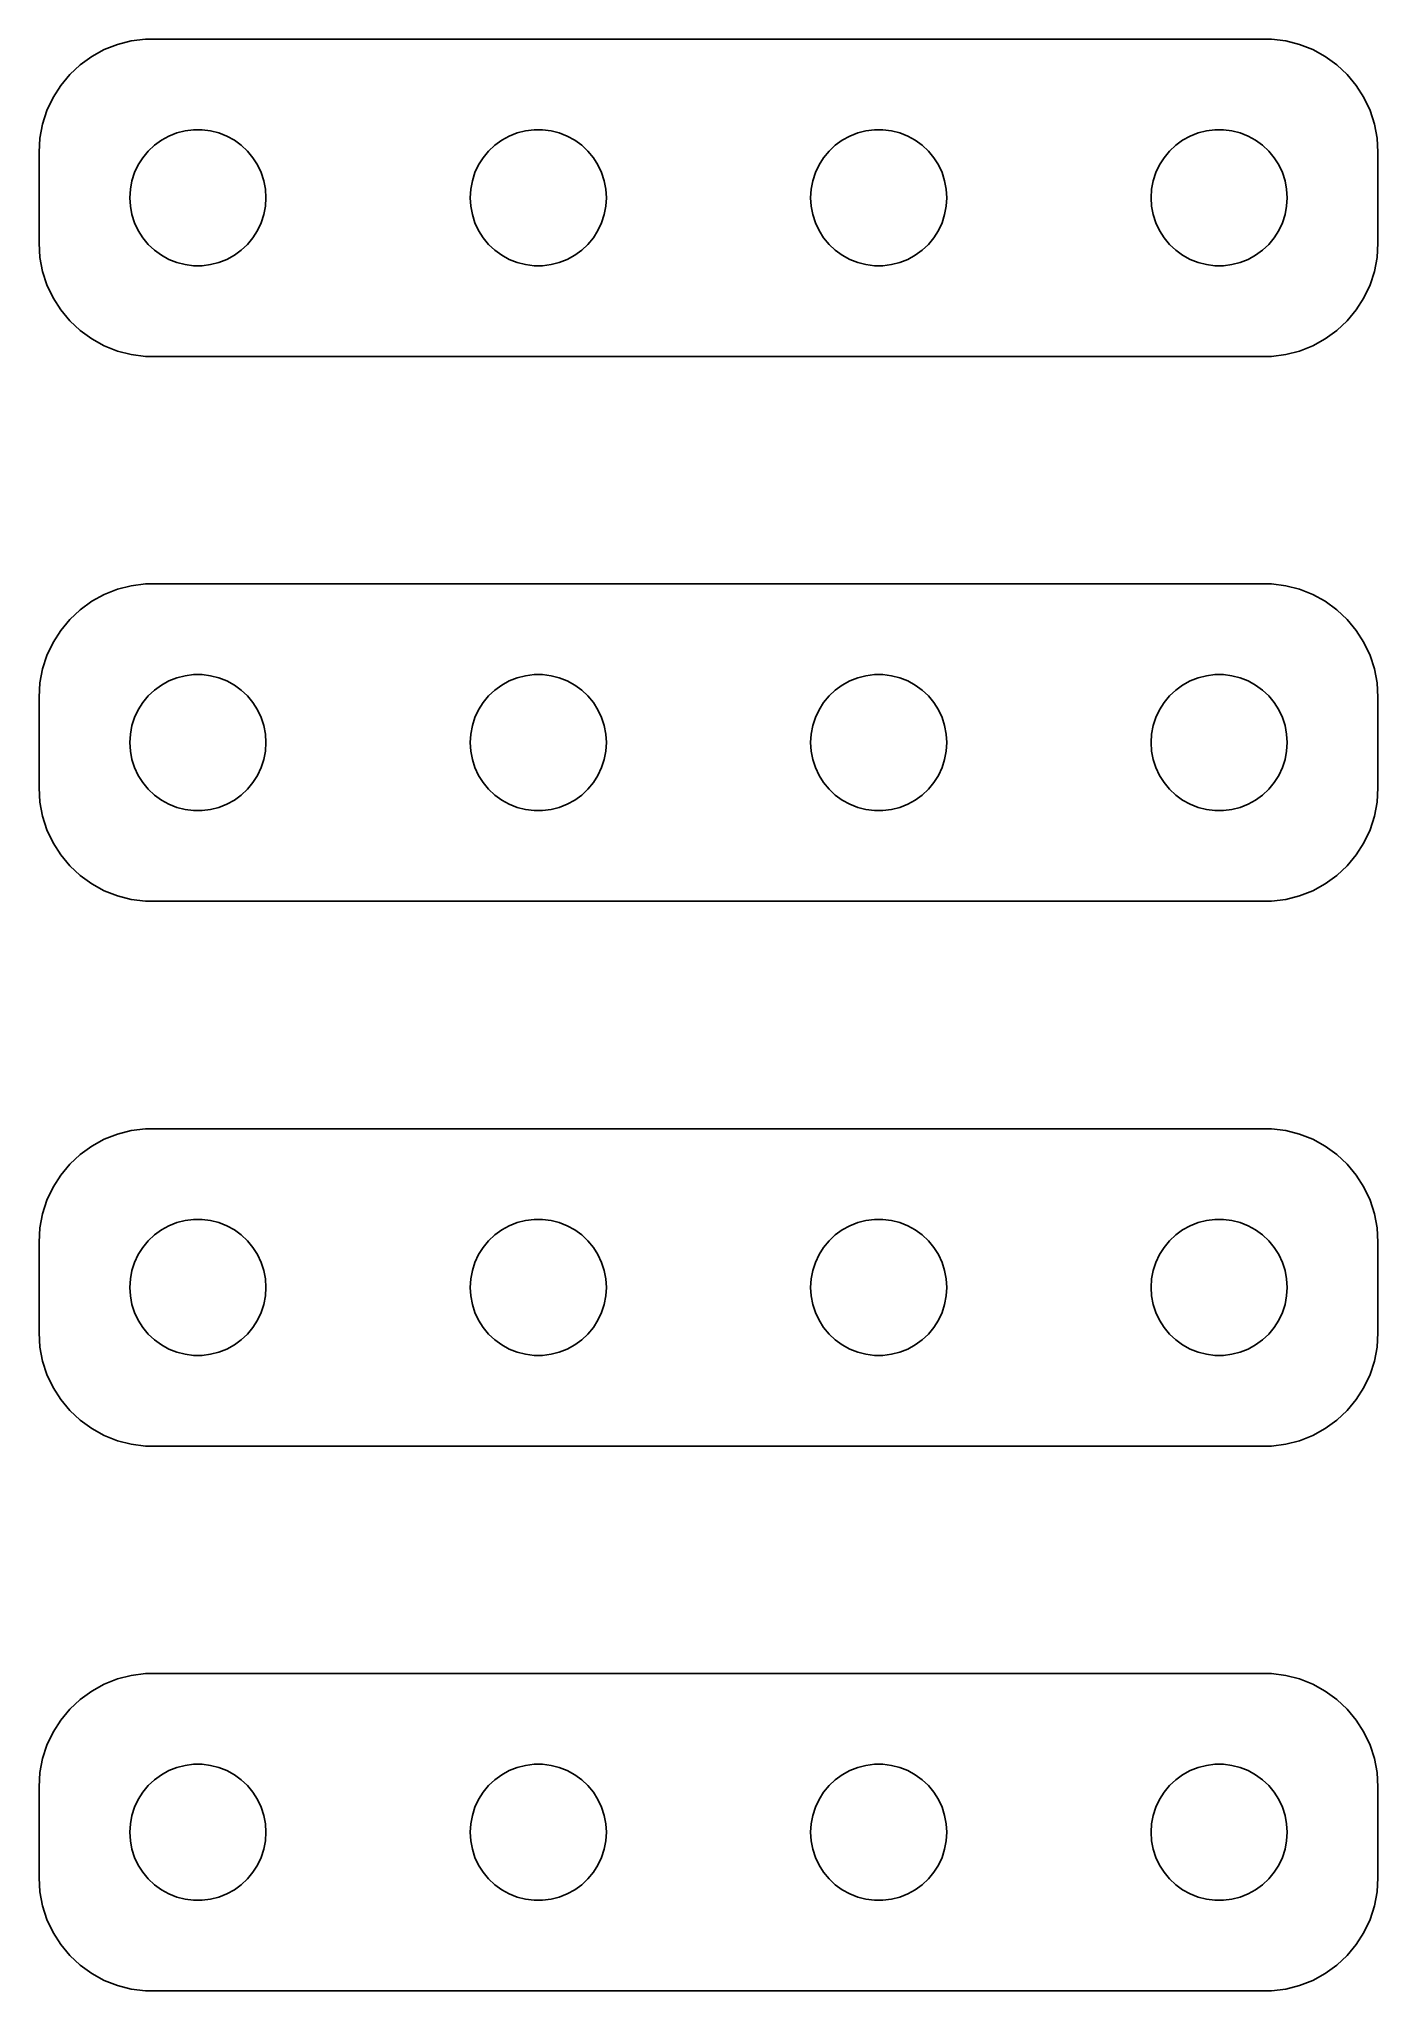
# Model space of a CAD drawing. Header units: metres. Extents: x -29.5 to 29.5, y 65 to 151.
import ezdxf

# ---------------------------------------------------------------- set-up
doc = ezdxf.new("R2010")
doc.units = ezdxf.units.M

msp = doc.modelspace()

# ---------------------------------------------------------------- linework, layer by layer
for p, q in [((-26.6289, 150.524), (-27.1791, 150.222)), ((-26.0451, 150.755), (-26.6289, 150.524)), ((-25.4369, 150.911), (-26.0451, 150.755)), ((-24.8139, 150.99), (-25.4369, 150.911)), ((24.8139, 150.99), (-24.8139, 150.99)), ((25.4369, 150.911), (24.8139, 150.99)), ((26.0451, 150.755), (25.4369, 150.911)), ((26.6289, 150.524), (26.0451, 150.755)), ((27.1791, 150.222), (26.6289, 150.524)), ((-27.6871, 149.853), (-28.1448, 149.423)), ((-27.1791, 150.222), (-27.6871, 149.853)), ((27.6871, 149.853), (27.1791, 150.222)), ((28.1448, 149.423), (27.6871, 149.853)), ((-28.5451, 148.939), (-28.8815, 148.409)), ((-28.1448, 149.423), (-28.5451, 148.939)), ((28.5451, 148.939), (28.1448, 149.423)), ((28.8815, 148.409), (28.5451, 148.939)), ((-28.8815, 148.409), (-29.1489, 147.841)), ((29.1489, 147.841), (28.8815, 148.409)), ((-29.3429, 147.243), (-29.4606, 146.627)), ((-29.1489, 147.841), (-29.3429, 147.243)), ((29.3429, 147.243), (29.1489, 147.841)), ((29.4606, 146.627), (29.3429, 147.243)), ((-29.4606, 146.627), (-29.5, 146)), ((-24.6869, 146.054), (-24.4123, 146.312)), ((-24.4123, 146.312), (-24.1075, 146.533)), ((-24.1075, 146.533), (-23.7773, 146.714)), ((-23.7773, 146.714), (-23.427, 146.853)), ((-23.427, 146.853), (-23.0621, 146.947)), ((-23.0621, 146.947), (-22.6884, 146.994)), ((-22.6884, 146.994), (-22.3116, 146.994)), ((-22.3116, 146.994), (-21.9379, 146.947)), ((-21.9379, 146.947), (-21.5729, 146.853)), ((-21.5729, 146.853), (-21.2227, 146.714)), ((-21.2227, 146.714), (-20.8925, 146.533)), ((-20.8925, 146.533), (-20.5877, 146.312)), ((-20.5877, 146.312), (-20.3131, 146.054)), ((-9.6869, 146.054), (-9.41226, 146.312)), ((-9.41226, 146.312), (-9.10747, 146.533)), ((-9.10747, 146.533), (-8.77733, 146.714)), ((-8.77733, 146.714), (-8.42705, 146.853)), ((-8.42705, 146.853), (-8.06213, 146.947)), ((-8.06213, 146.947), (-7.68837, 146.994)), ((-7.68837, 146.994), (-7.31161, 146.994)), ((-7.31161, 146.994), (-6.93785, 146.947)), ((-6.93785, 146.947), (-6.57294, 146.853)), ((-6.57294, 146.853), (-6.22266, 146.714)), ((-6.22266, 146.714), (-5.89252, 146.533)), ((-5.89252, 146.533), (-5.58772, 146.312)), ((-5.58772, 146.312), (-5.31308, 146.054)), ((5.31308, 146.054), (5.58772, 146.312)), ((5.58772, 146.312), (5.89252, 146.533)), ((5.89252, 146.533), (6.22266, 146.714)), ((6.22266, 146.714), (6.57294, 146.853)), ((6.57294, 146.853), (6.93785, 146.947)), ((6.93785, 146.947), (7.31161, 146.994)), ((7.31161, 146.994), (7.68837, 146.994)), ((7.68837, 146.994), (8.06213, 146.947)), ((8.06213, 146.947), (8.42705, 146.853)), ((8.42705, 146.853), (8.77733, 146.714)), ((8.77733, 146.714), (9.10747, 146.533)), ((9.10747, 146.533), (9.41226, 146.312)), ((9.41226, 146.312), (9.6869, 146.054)), ((20.3131, 146.054), (20.5877, 146.312)), ((20.5877, 146.312), (20.8925, 146.533)), ((20.8925, 146.533), (21.2227, 146.714)), ((21.2227, 146.714), (21.5729, 146.853)), ((21.5729, 146.853), (21.9379, 146.947)), ((21.9379, 146.947), (22.3116, 146.994)), ((22.3116, 146.994), (22.6884, 146.994)), ((22.6884, 146.994), (23.0621, 146.947)), ((23.0621, 146.947), (23.427, 146.853)), ((23.427, 146.853), (23.7773, 146.714)), ((23.7773, 146.714), (24.1075, 146.533)), ((24.1075, 146.533), (24.4123, 146.312)), ((24.4123, 146.312), (24.6869, 146.054)), ((29.5, 146), (29.4606, 146.627)), ((-29.5, 146), (-29.5, 142)), ((-25.2893, 145.104), (-25.1289, 145.445)), ((-25.1289, 145.445), (-24.927, 145.763)), ((-24.927, 145.763), (-24.6869, 146.054)), ((-20.3131, 146.054), (-20.0729, 145.763)), ((-20.0729, 145.763), (-19.8711, 145.445)), ((-19.8711, 145.445), (-19.7107, 145.104)), ((-10.2893, 145.104), (-10.1289, 145.445)), ((-10.1289, 145.445), (-9.92705, 145.763)), ((-9.92705, 145.763), (-9.6869, 146.054)), ((-5.31308, 146.054), (-5.07294, 145.763)), ((-5.07294, 145.763), (-4.87108, 145.445)), ((-4.87108, 145.445), (-4.71066, 145.104)), ((4.71066, 145.104), (4.87108, 145.445)), ((4.87108, 145.445), (5.07294, 145.763)), ((5.07294, 145.763), (5.31308, 146.054)), ((9.6869, 146.054), (9.92705, 145.763)), ((9.92705, 145.763), (10.1289, 145.445)), ((10.1289, 145.445), (10.2893, 145.104)), ((19.7107, 145.104), (19.8711, 145.445)), ((19.8711, 145.445), (20.0729, 145.763)), ((20.0729, 145.763), (20.3131, 146.054)), ((24.6869, 146.054), (24.927, 145.763)), ((24.927, 145.763), (25.1289, 145.445)), ((25.1289, 145.445), (25.2893, 145.104)), ((29.5, 142), (29.5, 146)), ((-25.4763, 144.376), (-25.4057, 144.746)), ((-25.4057, 144.746), (-25.2893, 145.104)), ((-19.7107, 145.104), (-19.5942, 144.746)), ((-19.5942, 144.746), (-19.5237, 144.376)), ((-10.4763, 144.376), (-10.4057, 144.746)), ((-10.4057, 144.746), (-10.2893, 145.104)), ((-4.71066, 145.104), (-4.59424, 144.746)), ((-4.59424, 144.746), (-4.52365, 144.376)), ((4.52365, 144.376), (4.59424, 144.746)), ((4.59424, 144.746), (4.71066, 145.104)), ((10.2893, 145.104), (10.4057, 144.746)), ((10.4057, 144.746), (10.4763, 144.376)), ((19.5237, 144.376), (19.5942, 144.746)), ((19.5942, 144.746), (19.7107, 145.104)), ((25.2893, 145.104), (25.4057, 144.746)), ((25.4057, 144.746), (25.4763, 144.376)), ((-25.5, 144), (-25.4763, 144.376)), ((-25.4763, 143.624), (-25.5, 144)), ((-25.4057, 143.254), (-25.4763, 143.624)), ((-19.5237, 143.624), (-19.5942, 143.254)), ((-19.5237, 144.376), (-19.5, 144)), ((-19.5, 144), (-19.5237, 143.624)), ((-10.5, 144), (-10.4763, 144.376)), ((-10.4763, 143.624), (-10.5, 144)), ((-10.4057, 143.254), (-10.4763, 143.624)), ((-4.52365, 143.624), (-4.59424, 143.254)), ((-4.52365, 144.376), (-4.5, 144)), ((-4.5, 144), (-4.52365, 143.624)), ((4.5, 144), (4.52365, 144.376)), ((4.52365, 143.624), (4.5, 144)), ((4.59424, 143.254), (4.52365, 143.624)), ((10.4763, 143.624), (10.4057, 143.254)), ((10.4763, 144.376), (10.5, 144)), ((10.5, 144), (10.4763, 143.624)), ((19.5, 144), (19.5237, 144.376)), ((19.5237, 143.624), (19.5, 144)), ((19.5942, 143.254), (19.5237, 143.624)), ((25.4763, 143.624), (25.4057, 143.254)), ((25.4763, 144.376), (25.5, 144)), ((25.5, 144), (25.4763, 143.624)), ((-25.2893, 142.896), (-25.4057, 143.254)), ((-25.1289, 142.555), (-25.2893, 142.896)), ((-19.7107, 142.896), (-19.8711, 142.555)), ((-19.5942, 143.254), (-19.7107, 142.896)), ((-10.2893, 142.896), (-10.4057, 143.254)), ((-10.1289, 142.555), (-10.2893, 142.896)), ((-4.71066, 142.896), (-4.87108, 142.555)), ((-4.59424, 143.254), (-4.71066, 142.896)), ((4.71066, 142.896), (4.59424, 143.254)), ((4.87108, 142.555), (4.71066, 142.896)), ((10.2893, 142.896), (10.1289, 142.555)), ((10.4057, 143.254), (10.2893, 142.896)), ((19.7107, 142.896), (19.5942, 143.254)), ((19.8711, 142.555), (19.7107, 142.896)), ((25.2893, 142.896), (25.1289, 142.555)), ((25.4057, 143.254), (25.2893, 142.896)), ((-29.5, 142), (-29.4606, 141.373)), ((-24.927, 142.237), (-25.1289, 142.555)), ((-24.6869, 141.946), (-24.927, 142.237)), ((-24.4123, 141.688), (-24.6869, 141.946)), ((-20.3131, 141.946), (-20.5877, 141.688)), ((-20.0729, 142.237), (-20.3131, 141.946)), ((-19.8711, 142.555), (-20.0729, 142.237)), ((-9.92705, 142.237), (-10.1289, 142.555)), ((-9.6869, 141.946), (-9.92705, 142.237)), ((-9.41226, 141.688), (-9.6869, 141.946)), ((-5.31308, 141.946), (-5.58772, 141.688)), ((-5.07294, 142.237), (-5.31308, 141.946)), ((-4.87108, 142.555), (-5.07294, 142.237)), ((5.07294, 142.237), (4.87108, 142.555)), ((5.31308, 141.946), (5.07294, 142.237)), ((5.58772, 141.688), (5.31308, 141.946)), ((9.6869, 141.946), (9.41226, 141.688)), ((9.92705, 142.237), (9.6869, 141.946)), ((10.1289, 142.555), (9.92705, 142.237)), ((20.0729, 142.237), (19.8711, 142.555)), ((20.3131, 141.946), (20.0729, 142.237)), ((20.5877, 141.688), (20.3131, 141.946)), ((24.6869, 141.946), (24.4123, 141.688)), ((24.927, 142.237), (24.6869, 141.946)), ((25.1289, 142.555), (24.927, 142.237)), ((29.4606, 141.373), (29.5, 142)), ((-29.4606, 141.373), (-29.3429, 140.757)), ((-24.1075, 141.467), (-24.4123, 141.688)), ((-23.7773, 141.286), (-24.1075, 141.467)), ((-23.427, 141.147), (-23.7773, 141.286)), ((-23.0621, 141.053), (-23.427, 141.147)), ((-22.6884, 141.006), (-23.0621, 141.053)), ((-21.9379, 141.053), (-22.3116, 141.006)), ((-21.5729, 141.147), (-21.9379, 141.053)), ((-21.2227, 141.286), (-21.5729, 141.147)), ((-20.8925, 141.467), (-21.2227, 141.286)), ((-20.5877, 141.688), (-20.8925, 141.467)), ((-9.10747, 141.467), (-9.41226, 141.688)), ((-8.77733, 141.286), (-9.10747, 141.467)), ((-8.42705, 141.147), (-8.77733, 141.286)), ((-8.06213, 141.053), (-8.42705, 141.147)), ((-7.68837, 141.006), (-8.06213, 141.053)), ((-6.93785, 141.053), (-7.31161, 141.006)), ((-6.57294, 141.147), (-6.93785, 141.053)), ((-6.22266, 141.286), (-6.57294, 141.147)), ((-5.89252, 141.467), (-6.22266, 141.286)), ((-5.58772, 141.688), (-5.89252, 141.467)), ((5.89252, 141.467), (5.58772, 141.688)), ((6.22266, 141.286), (5.89252, 141.467)), ((6.57294, 141.147), (6.22266, 141.286)), ((6.93785, 141.053), (6.57294, 141.147)), ((7.31161, 141.006), (6.93785, 141.053)), ((8.06213, 141.053), (7.68837, 141.006)), ((8.42705, 141.147), (8.06213, 141.053)), ((8.77733, 141.286), (8.42705, 141.147)), ((9.10747, 141.467), (8.77733, 141.286)), ((9.41226, 141.688), (9.10747, 141.467)), ((20.8925, 141.467), (20.5877, 141.688)), ((21.2227, 141.286), (20.8925, 141.467)), ((21.5729, 141.147), (21.2227, 141.286)), ((21.9379, 141.053), (21.5729, 141.147)), ((22.3116, 141.006), (21.9379, 141.053)), ((23.0621, 141.053), (22.6884, 141.006)), ((23.427, 141.147), (23.0621, 141.053)), ((23.7773, 141.286), (23.427, 141.147)), ((24.1075, 141.467), (23.7773, 141.286)), ((24.4123, 141.688), (24.1075, 141.467)), ((29.3429, 140.757), (29.4606, 141.373)), ((-29.3429, 140.757), (-29.1489, 140.159)), ((-29.1489, 140.159), (-28.8815, 139.591)), ((-22.3116, 141.006), (-22.6884, 141.006)), ((-7.31161, 141.006), (-7.68837, 141.006)), ((7.68837, 141.006), (7.31161, 141.006)), ((22.6884, 141.006), (22.3116, 141.006)), ((28.8815, 139.591), (29.1489, 140.159)), ((29.1489, 140.159), (29.3429, 140.757)), ((-28.8815, 139.591), (-28.5451, 139.061)), ((28.5451, 139.061), (28.8815, 139.591)), ((-28.5451, 139.061), (-28.1448, 138.577)), ((-28.1448, 138.577), (-27.6871, 138.147)), ((27.6871, 138.147), (28.1448, 138.577)), ((28.1448, 138.577), (28.5451, 139.061)), ((-27.6871, 138.147), (-27.1791, 137.778)), ((-27.1791, 137.778), (-26.6289, 137.476)), ((26.6289, 137.476), (27.1791, 137.778)), ((27.1791, 137.778), (27.6871, 138.147)), ((-26.6289, 137.476), (-26.0451, 137.245)), ((-26.0451, 137.245), (-25.4369, 137.089)), ((-25.4369, 137.089), (-24.8139, 137.01)), ((-24.8139, 137.01), (24.8139, 137.01)), ((24.8139, 137.01), (25.4369, 137.089)), ((25.4369, 137.089), (26.0451, 137.245)), ((26.0451, 137.245), (26.6289, 137.476)), ((-26.6289, 126.524), (-27.1791, 126.222)), ((-26.0451, 126.755), (-26.6289, 126.524)), ((-25.4369, 126.911), (-26.0451, 126.755)), ((-24.8139, 126.99), (-25.4369, 126.911)), ((24.8139, 126.99), (-24.8139, 126.99)), ((25.4369, 126.911), (24.8139, 126.99)), ((26.0451, 126.755), (25.4369, 126.911)), ((26.6289, 126.524), (26.0451, 126.755)), ((27.1791, 126.222), (26.6289, 126.524)), ((-27.6871, 125.853), (-28.1448, 125.423)), ((-27.1791, 126.222), (-27.6871, 125.853)), ((27.6871, 125.853), (27.1791, 126.222)), ((28.1448, 125.423), (27.6871, 125.853)), ((-28.5451, 124.939), (-28.8815, 124.409)), ((-28.1448, 125.423), (-28.5451, 124.939)), ((28.5451, 124.939), (28.1448, 125.423)), ((28.8815, 124.409), (28.5451, 124.939)), ((-29.1489, 123.841), (-29.3429, 123.243)), ((-28.8815, 124.409), (-29.1489, 123.841)), ((29.1489, 123.841), (28.8815, 124.409)), ((29.3429, 123.243), (29.1489, 123.841)), ((-29.3429, 123.243), (-29.4606, 122.627)), ((-23.0621, 122.947), (-22.6884, 122.994)), ((-22.6884, 122.994), (-22.3116, 122.994)), ((-22.3116, 122.994), (-21.9379, 122.947)), ((-8.06213, 122.947), (-7.68837, 122.994)), ((-7.68837, 122.994), (-7.31161, 122.994)), ((-7.31161, 122.994), (-6.93785, 122.947)), ((6.93785, 122.947), (7.31161, 122.994)), ((7.31161, 122.994), (7.68837, 122.994)), ((7.68837, 122.994), (8.06213, 122.947)), ((21.9379, 122.947), (22.3116, 122.994)), ((22.3116, 122.994), (22.6884, 122.994)), ((22.6884, 122.994), (23.0621, 122.947)), ((29.4606, 122.627), (29.3429, 123.243)), ((-29.4606, 122.627), (-29.5, 122)), ((-24.6869, 122.054), (-24.4123, 122.312)), ((-24.4123, 122.312), (-24.1075, 122.533)), ((-24.1075, 122.533), (-23.7773, 122.714)), ((-23.7773, 122.714), (-23.427, 122.853)), ((-23.427, 122.853), (-23.0621, 122.947)), ((-21.9379, 122.947), (-21.5729, 122.853)), ((-21.5729, 122.853), (-21.2227, 122.714)), ((-21.2227, 122.714), (-20.8925, 122.533)), ((-20.8925, 122.533), (-20.5877, 122.312)), ((-20.5877, 122.312), (-20.3131, 122.054)), ((-9.6869, 122.054), (-9.41226, 122.312)), ((-9.41226, 122.312), (-9.10747, 122.533)), ((-9.10747, 122.533), (-8.77733, 122.714)), ((-8.77733, 122.714), (-8.42705, 122.853)), ((-8.42705, 122.853), (-8.06213, 122.947)), ((-6.93785, 122.947), (-6.57294, 122.853)), ((-6.57294, 122.853), (-6.22266, 122.714)), ((-6.22266, 122.714), (-5.89252, 122.533)), ((-5.89252, 122.533), (-5.58772, 122.312)), ((-5.58772, 122.312), (-5.31308, 122.054)), ((5.31308, 122.054), (5.58772, 122.312)), ((5.58772, 122.312), (5.89252, 122.533)), ((5.89252, 122.533), (6.22266, 122.714)), ((6.22266, 122.714), (6.57294, 122.853)), ((6.57294, 122.853), (6.93785, 122.947)), ((8.06213, 122.947), (8.42705, 122.853)), ((8.42705, 122.853), (8.77733, 122.714)), ((8.77733, 122.714), (9.10747, 122.533)), ((9.10747, 122.533), (9.41226, 122.312)), ((9.41226, 122.312), (9.6869, 122.054)), ((20.3131, 122.054), (20.5877, 122.312)), ((20.5877, 122.312), (20.8925, 122.533)), ((20.8925, 122.533), (21.2227, 122.714)), ((21.2227, 122.714), (21.5729, 122.853)), ((21.5729, 122.853), (21.9379, 122.947)), ((23.0621, 122.947), (23.427, 122.853)), ((23.427, 122.853), (23.7773, 122.714)), ((23.7773, 122.714), (24.1075, 122.533)), ((24.1075, 122.533), (24.4123, 122.312)), ((24.4123, 122.312), (24.6869, 122.054)), ((29.5, 122), (29.4606, 122.627)), ((-29.5, 122), (-29.5, 118)), ((-25.2893, 121.104), (-25.1289, 121.445)), ((-25.1289, 121.445), (-24.927, 121.763)), ((-24.927, 121.763), (-24.6869, 122.054)), ((-20.3131, 122.054), (-20.0729, 121.763)), ((-20.0729, 121.763), (-19.8711, 121.445)), ((-19.8711, 121.445), (-19.7107, 121.104)), ((-10.2893, 121.104), (-10.1289, 121.445)), ((-10.1289, 121.445), (-9.92705, 121.763)), ((-9.92705, 121.763), (-9.6869, 122.054)), ((-5.31308, 122.054), (-5.07294, 121.763)), ((-5.07294, 121.763), (-4.87108, 121.445)), ((-4.87108, 121.445), (-4.71066, 121.104)), ((4.71066, 121.104), (4.87108, 121.445)), ((4.87108, 121.445), (5.07294, 121.763)), ((5.07294, 121.763), (5.31308, 122.054)), ((9.6869, 122.054), (9.92705, 121.763)), ((9.92705, 121.763), (10.1289, 121.445)), ((10.1289, 121.445), (10.2893, 121.104)), ((19.7107, 121.104), (19.8711, 121.445)), ((19.8711, 121.445), (20.0729, 121.763)), ((20.0729, 121.763), (20.3131, 122.054)), ((24.6869, 122.054), (24.927, 121.763)), ((24.927, 121.763), (25.1289, 121.445)), ((25.1289, 121.445), (25.2893, 121.104)), ((29.5, 118), (29.5, 122)), ((-25.5, 120), (-25.4763, 120.376)), ((-25.4763, 120.376), (-25.4057, 120.746)), ((-25.4057, 120.746), (-25.2893, 121.104)), ((-19.7107, 121.104), (-19.5942, 120.746)), ((-19.5942, 120.746), (-19.5237, 120.376)), ((-19.5237, 120.376), (-19.5, 120)), ((-10.5, 120), (-10.4763, 120.376)), ((-10.4763, 120.376), (-10.4057, 120.746)), ((-10.4057, 120.746), (-10.2893, 121.104)), ((-4.71066, 121.104), (-4.59424, 120.746)), ((-4.59424, 120.746), (-4.52365, 120.376)), ((-4.52365, 120.376), (-4.5, 120)), ((4.5, 120), (4.52365, 120.376)), ((4.52365, 120.376), (4.59424, 120.746)), ((4.59424, 120.746), (4.71066, 121.104)), ((10.2893, 121.104), (10.4057, 120.746)), ((10.4057, 120.746), (10.4763, 120.376)), ((10.4763, 120.376), (10.5, 120)), ((19.5, 120), (19.5237, 120.376)), ((19.5237, 120.376), (19.5942, 120.746)), ((19.5942, 120.746), (19.7107, 121.104)), ((25.2893, 121.104), (25.4057, 120.746)), ((25.4057, 120.746), (25.4763, 120.376)), ((25.4763, 120.376), (25.5, 120)), ((-25.4763, 119.624), (-25.5, 120)), ((-25.4057, 119.254), (-25.4763, 119.624)), ((-19.5237, 119.624), (-19.5942, 119.254)), ((-19.5, 120), (-19.5237, 119.624)), ((-10.4763, 119.624), (-10.5, 120)), ((-10.4057, 119.254), (-10.4763, 119.624)), ((-4.52365, 119.624), (-4.59424, 119.254)), ((-4.5, 120), (-4.52365, 119.624)), ((4.52365, 119.624), (4.5, 120)), ((4.59424, 119.254), (4.52365, 119.624)), ((10.4763, 119.624), (10.4057, 119.254)), ((10.5, 120), (10.4763, 119.624)), ((19.5237, 119.624), (19.5, 120)), ((19.5942, 119.254), (19.5237, 119.624)), ((25.4763, 119.624), (25.4057, 119.254)), ((25.5, 120), (25.4763, 119.624)), ((-25.2893, 118.896), (-25.4057, 119.254)), ((-25.1289, 118.555), (-25.2893, 118.896)), ((-19.7107, 118.896), (-19.8711, 118.555)), ((-19.5942, 119.254), (-19.7107, 118.896)), ((-10.2893, 118.896), (-10.4057, 119.254)), ((-10.1289, 118.555), (-10.2893, 118.896)), ((-4.71066, 118.896), (-4.87108, 118.555)), ((-4.59424, 119.254), (-4.71066, 118.896)), ((4.71066, 118.896), (4.59424, 119.254)), ((4.87108, 118.555), (4.71066, 118.896)), ((10.2893, 118.896), (10.1289, 118.555)), ((10.4057, 119.254), (10.2893, 118.896)), ((19.7107, 118.896), (19.5942, 119.254)), ((19.8711, 118.555), (19.7107, 118.896)), ((25.2893, 118.896), (25.1289, 118.555)), ((25.4057, 119.254), (25.2893, 118.896)), ((-29.5, 118), (-29.4606, 117.373)), ((-24.927, 118.237), (-25.1289, 118.555)), ((-24.6869, 117.946), (-24.927, 118.237)), ((-24.4123, 117.688), (-24.6869, 117.946)), ((-20.3131, 117.946), (-20.5877, 117.688)), ((-20.0729, 118.237), (-20.3131, 117.946)), ((-19.8711, 118.555), (-20.0729, 118.237)), ((-9.92705, 118.237), (-10.1289, 118.555)), ((-9.6869, 117.946), (-9.92705, 118.237)), ((-9.41226, 117.688), (-9.6869, 117.946)), ((-5.31308, 117.946), (-5.58772, 117.688)), ((-5.07294, 118.237), (-5.31308, 117.946)), ((-4.87108, 118.555), (-5.07294, 118.237)), ((5.07294, 118.237), (4.87108, 118.555)), ((5.31308, 117.946), (5.07294, 118.237)), ((5.58772, 117.688), (5.31308, 117.946)), ((9.6869, 117.946), (9.41226, 117.688)), ((9.92705, 118.237), (9.6869, 117.946)), ((10.1289, 118.555), (9.92705, 118.237)), ((20.0729, 118.237), (19.8711, 118.555)), ((20.3131, 117.946), (20.0729, 118.237)), ((20.5877, 117.688), (20.3131, 117.946)), ((24.6869, 117.946), (24.4123, 117.688)), ((24.927, 118.237), (24.6869, 117.946)), ((25.1289, 118.555), (24.927, 118.237)), ((29.4606, 117.373), (29.5, 118)), ((-29.4606, 117.373), (-29.3429, 116.757)), ((-24.1075, 117.467), (-24.4123, 117.688)), ((-23.7773, 117.286), (-24.1075, 117.467)), ((-23.427, 117.147), (-23.7773, 117.286)), ((-23.0621, 117.053), (-23.427, 117.147)), ((-22.6884, 117.006), (-23.0621, 117.053)), ((-22.3116, 117.006), (-22.6884, 117.006)), ((-21.9379, 117.053), (-22.3116, 117.006)), ((-21.5729, 117.147), (-21.9379, 117.053)), ((-21.2227, 117.286), (-21.5729, 117.147)), ((-20.8925, 117.467), (-21.2227, 117.286)), ((-20.5877, 117.688), (-20.8925, 117.467)), ((-9.10747, 117.467), (-9.41226, 117.688)), ((-8.77733, 117.286), (-9.10747, 117.467)), ((-8.42705, 117.147), (-8.77733, 117.286)), ((-8.06213, 117.053), (-8.42705, 117.147)), ((-7.68837, 117.006), (-8.06213, 117.053)), ((-7.31161, 117.006), (-7.68837, 117.006)), ((-6.93785, 117.053), (-7.31161, 117.006)), ((-6.57294, 117.147), (-6.93785, 117.053)), ((-6.22266, 117.286), (-6.57294, 117.147)), ((-5.89252, 117.467), (-6.22266, 117.286)), ((-5.58772, 117.688), (-5.89252, 117.467)), ((5.89252, 117.467), (5.58772, 117.688)), ((6.22266, 117.286), (5.89252, 117.467)), ((6.57294, 117.147), (6.22266, 117.286)), ((6.93785, 117.053), (6.57294, 117.147)), ((7.31161, 117.006), (6.93785, 117.053)), ((7.68837, 117.006), (7.31161, 117.006)), ((8.06213, 117.053), (7.68837, 117.006)), ((8.42705, 117.147), (8.06213, 117.053)), ((8.77733, 117.286), (8.42705, 117.147)), ((9.10747, 117.467), (8.77733, 117.286)), ((9.41226, 117.688), (9.10747, 117.467)), ((20.8925, 117.467), (20.5877, 117.688)), ((21.2227, 117.286), (20.8925, 117.467)), ((21.5729, 117.147), (21.2227, 117.286)), ((21.9379, 117.053), (21.5729, 117.147)), ((22.3116, 117.006), (21.9379, 117.053)), ((22.6884, 117.006), (22.3116, 117.006)), ((23.0621, 117.053), (22.6884, 117.006)), ((23.427, 117.147), (23.0621, 117.053)), ((23.7773, 117.286), (23.427, 117.147)), ((24.1075, 117.467), (23.7773, 117.286)), ((24.4123, 117.688), (24.1075, 117.467)), ((29.3429, 116.757), (29.4606, 117.373)), ((-29.3429, 116.757), (-29.1489, 116.159)), ((-29.1489, 116.159), (-28.8815, 115.591)), ((28.8815, 115.591), (29.1489, 116.159)), ((29.1489, 116.159), (29.3429, 116.757)), ((-28.8815, 115.591), (-28.5451, 115.061)), ((28.5451, 115.061), (28.8815, 115.591)), ((-28.5451, 115.061), (-28.1448, 114.577)), ((-28.1448, 114.577), (-27.6871, 114.147)), ((27.6871, 114.147), (28.1448, 114.577)), ((28.1448, 114.577), (28.5451, 115.061)), ((-27.6871, 114.147), (-27.1791, 113.778)), ((-27.1791, 113.778), (-26.6289, 113.476)), ((26.6289, 113.476), (27.1791, 113.778)), ((27.1791, 113.778), (27.6871, 114.147)), ((-26.6289, 113.476), (-26.0451, 113.245)), ((-26.0451, 113.245), (-25.4369, 113.089)), ((-25.4369, 113.089), (-24.8139, 113.01)), ((-24.8139, 113.01), (24.8139, 113.01)), ((24.8139, 113.01), (25.4369, 113.089)), ((25.4369, 113.089), (26.0451, 113.245)), ((26.0451, 113.245), (26.6289, 113.476)), ((-26.6289, 102.524), (-27.1791, 102.222)), ((-26.0451, 102.755), (-26.6289, 102.524)), ((-25.4369, 102.911), (-26.0451, 102.755)), ((-24.8139, 102.99), (-25.4369, 102.911)), ((24.8139, 102.99), (-24.8139, 102.99)), ((25.4369, 102.911), (24.8139, 102.99)), ((26.0451, 102.755), (25.4369, 102.911)), ((26.6289, 102.524), (26.0451, 102.755)), ((27.1791, 102.222), (26.6289, 102.524)), ((-27.6871, 101.853), (-28.1448, 101.423)), ((-27.1791, 102.222), (-27.6871, 101.853)), ((27.6871, 101.853), (27.1791, 102.222)), ((28.1448, 101.423), (27.6871, 101.853)), ((-28.5451, 100.939), (-28.8815, 100.409)), ((-28.1448, 101.423), (-28.5451, 100.939)), ((28.5451, 100.939), (28.1448, 101.423)), ((28.8815, 100.409), (28.5451, 100.939)), ((-29.1489, 99.8406), (-29.3429, 99.2434)), ((-28.8815, 100.409), (-29.1489, 99.8406)), ((29.1489, 99.8406), (28.8815, 100.409)), ((29.3429, 99.2434), (29.1489, 99.8406)), ((-29.3429, 99.2434), (-29.4606, 98.6267)), ((-23.427, 98.8532), (-23.0621, 98.9469)), ((-23.0621, 98.9469), (-22.6884, 98.9941)), ((-22.6884, 98.9941), (-22.3116, 98.9941)), ((-22.3116, 98.9941), (-21.9379, 98.9469)), ((-21.9379, 98.9469), (-21.5729, 98.8532)), ((-8.42705, 98.8532), (-8.06213, 98.9469)), ((-8.06213, 98.9469), (-7.68837, 98.9941)), ((-7.68837, 98.9941), (-7.31161, 98.9941)), ((-7.31161, 98.9941), (-6.93785, 98.9469)), ((-6.93785, 98.9469), (-6.57294, 98.8532)), ((6.57294, 98.8532), (6.93785, 98.9469)), ((6.93785, 98.9469), (7.31161, 98.9941)), ((7.31161, 98.9941), (7.68837, 98.9941)), ((7.68837, 98.9941), (8.06213, 98.9469)), ((8.06213, 98.9469), (8.42705, 98.8532)), ((21.5729, 98.8532), (21.9379, 98.9469)), ((21.9379, 98.9469), (22.3116, 98.9941)), ((22.3116, 98.9941), (22.6884, 98.9941)), ((22.6884, 98.9941), (23.0621, 98.9469)), ((23.0621, 98.9469), (23.427, 98.8532)), ((29.4606, 98.6267), (29.3429, 99.2434)), ((-29.4606, 98.6267), (-29.5, 98)), ((-24.927, 97.7634), (-24.6869, 98.0536)), ((-24.6869, 98.0536), (-24.4123, 98.3115)), ((-24.4123, 98.3115), (-24.1075, 98.533)), ((-24.1075, 98.533), (-23.7773, 98.7145)), ((-23.7773, 98.7145), (-23.427, 98.8532)), ((-21.5729, 98.8532), (-21.2227, 98.7145)), ((-21.2227, 98.7145), (-20.8925, 98.533)), ((-20.8925, 98.533), (-20.5877, 98.3115)), ((-20.5877, 98.3115), (-20.3131, 98.0536)), ((-20.3131, 98.0536), (-20.0729, 97.7634)), ((-9.92705, 97.7634), (-9.6869, 98.0536)), ((-9.6869, 98.0536), (-9.41226, 98.3115)), ((-9.41226, 98.3115), (-9.10747, 98.533)), ((-9.10747, 98.533), (-8.77733, 98.7145)), ((-8.77733, 98.7145), (-8.42705, 98.8532)), ((-6.57294, 98.8532), (-6.22266, 98.7145)), ((-6.22266, 98.7145), (-5.89252, 98.533)), ((-5.89252, 98.533), (-5.58772, 98.3115)), ((-5.58772, 98.3115), (-5.31308, 98.0536)), ((-5.31308, 98.0536), (-5.07294, 97.7634)), ((5.07294, 97.7634), (5.31308, 98.0536)), ((5.31308, 98.0536), (5.58772, 98.3115)), ((5.58772, 98.3115), (5.89252, 98.533)), ((5.89252, 98.533), (6.22266, 98.7145)), ((6.22266, 98.7145), (6.57294, 98.8532)), ((8.42705, 98.8532), (8.77733, 98.7145)), ((8.77733, 98.7145), (9.10747, 98.533)), ((9.10747, 98.533), (9.41226, 98.3115)), ((9.41226, 98.3115), (9.6869, 98.0536)), ((9.6869, 98.0536), (9.92705, 97.7634)), ((20.0729, 97.7634), (20.3131, 98.0536)), ((20.3131, 98.0536), (20.5877, 98.3115)), ((20.5877, 98.3115), (20.8925, 98.533)), ((20.8925, 98.533), (21.2227, 98.7145)), ((21.2227, 98.7145), (21.5729, 98.8532)), ((23.427, 98.8532), (23.7773, 98.7145)), ((23.7773, 98.7145), (24.1075, 98.533)), ((24.1075, 98.533), (24.4123, 98.3115)), ((24.4123, 98.3115), (24.6869, 98.0536)), ((24.6869, 98.0536), (24.927, 97.7634)), ((29.5, 98), (29.4606, 98.6267)), ((-29.5, 98), (-29.5, 94)), ((-25.2893, 97.1044), (-25.1289, 97.4453)), ((-25.1289, 97.4453), (-24.927, 97.7634)), ((-20.0729, 97.7634), (-19.8711, 97.4453)), ((-19.8711, 97.4453), (-19.7107, 97.1044)), ((-10.2893, 97.1044), (-10.1289, 97.4453)), ((-10.1289, 97.4453), (-9.92705, 97.7634)), ((-5.07294, 97.7634), (-4.87108, 97.4453)), ((-4.87108, 97.4453), (-4.71066, 97.1044)), ((4.71066, 97.1044), (4.87108, 97.4453)), ((4.87108, 97.4453), (5.07294, 97.7634)), ((9.92705, 97.7634), (10.1289, 97.4453)), ((10.1289, 97.4453), (10.2893, 97.1044)), ((19.7107, 97.1044), (19.8711, 97.4453)), ((19.8711, 97.4453), (20.0729, 97.7634)), ((24.927, 97.7634), (25.1289, 97.4453)), ((25.1289, 97.4453), (25.2893, 97.1044)), ((29.5, 94), (29.5, 98)), ((-25.5, 96), (-25.4763, 96.376)), ((-25.4763, 96.376), (-25.4057, 96.7461)), ((-25.4057, 96.7461), (-25.2893, 97.1044)), ((-19.7107, 97.1044), (-19.5942, 96.7461)), ((-19.5942, 96.7461), (-19.5237, 96.376)), ((-19.5237, 96.376), (-19.5, 96)), ((-10.5, 96), (-10.4763, 96.376)), ((-10.4763, 96.376), (-10.4057, 96.7461)), ((-10.4057, 96.7461), (-10.2893, 97.1044)), ((-4.71066, 97.1044), (-4.59424, 96.7461)), ((-4.59424, 96.7461), (-4.52365, 96.376)), ((-4.52365, 96.376), (-4.5, 96)), ((4.5, 96), (4.52365, 96.376)), ((4.52365, 96.376), (4.59424, 96.7461)), ((4.59424, 96.7461), (4.71066, 97.1044)), ((10.2893, 97.1044), (10.4057, 96.7461)), ((10.4057, 96.7461), (10.4763, 96.376)), ((10.4763, 96.376), (10.5, 96)), ((19.5, 96), (19.5237, 96.376)), ((19.5237, 96.376), (19.5942, 96.7461)), ((19.5942, 96.7461), (19.7107, 97.1044)), ((25.2893, 97.1044), (25.4057, 96.7461)), ((25.4057, 96.7461), (25.4763, 96.376)), ((25.4763, 96.376), (25.5, 96)), ((-25.4763, 95.624), (-25.5, 96)), ((-25.4057, 95.2539), (-25.4763, 95.624)), ((-19.5237, 95.624), (-19.5942, 95.2539)), ((-19.5, 96), (-19.5237, 95.624)), ((-10.4763, 95.624), (-10.5, 96)), ((-10.4057, 95.2539), (-10.4763, 95.624)), ((-4.52365, 95.624), (-4.59424, 95.2539)), ((-4.5, 96), (-4.52365, 95.624)), ((4.52365, 95.624), (4.5, 96)), ((4.59424, 95.2539), (4.52365, 95.624)), ((10.4763, 95.624), (10.4057, 95.2539)), ((10.5, 96), (10.4763, 95.624)), ((19.5237, 95.624), (19.5, 96)), ((19.5942, 95.2539), (19.5237, 95.624)), ((25.4763, 95.624), (25.4057, 95.2539)), ((25.5, 96), (25.4763, 95.624)), ((-25.2893, 94.8956), (-25.4057, 95.2539)), ((-25.1289, 94.5547), (-25.2893, 94.8956)), ((-19.7107, 94.8956), (-19.8711, 94.5547)), ((-19.5942, 95.2539), (-19.7107, 94.8956)), ((-10.2893, 94.8956), (-10.4057, 95.2539)), ((-10.1289, 94.5547), (-10.2893, 94.8956)), ((-4.71066, 94.8956), (-4.87108, 94.5547)), ((-4.59424, 95.2539), (-4.71066, 94.8956)), ((4.71066, 94.8956), (4.59424, 95.2539)), ((4.87108, 94.5547), (4.71066, 94.8956)), ((10.2893, 94.8956), (10.1289, 94.5547)), ((10.4057, 95.2539), (10.2893, 94.8956)), ((19.7107, 94.8956), (19.5942, 95.2539)), ((19.8711, 94.5547), (19.7107, 94.8956)), ((25.2893, 94.8956), (25.1289, 94.5547)), ((25.4057, 95.2539), (25.2893, 94.8956)), ((-29.5, 94), (-29.4606, 93.3733)), ((-24.927, 94.2366), (-25.1289, 94.5547)), ((-24.6869, 93.9464), (-24.927, 94.2366)), ((-24.4123, 93.6885), (-24.6869, 93.9464)), ((-20.3131, 93.9464), (-20.5877, 93.6885)), ((-20.0729, 94.2366), (-20.3131, 93.9464)), ((-19.8711, 94.5547), (-20.0729, 94.2366)), ((-9.92705, 94.2366), (-10.1289, 94.5547)), ((-9.6869, 93.9464), (-9.92705, 94.2366)), ((-9.41226, 93.6885), (-9.6869, 93.9464)), ((-5.31308, 93.9464), (-5.58772, 93.6885)), ((-5.07294, 94.2366), (-5.31308, 93.9464)), ((-4.87108, 94.5547), (-5.07294, 94.2366)), ((5.07294, 94.2366), (4.87108, 94.5547)), ((5.31308, 93.9464), (5.07294, 94.2366)), ((5.58772, 93.6885), (5.31308, 93.9464)), ((9.6869, 93.9464), (9.41226, 93.6885)), ((9.92705, 94.2366), (9.6869, 93.9464)), ((10.1289, 94.5547), (9.92705, 94.2366)), ((20.0729, 94.2366), (19.8711, 94.5547)), ((20.3131, 93.9464), (20.0729, 94.2366)), ((20.5877, 93.6885), (20.3131, 93.9464)), ((24.6869, 93.9464), (24.4123, 93.6885)), ((24.927, 94.2366), (24.6869, 93.9464)), ((25.1289, 94.5547), (24.927, 94.2366)), ((29.4606, 93.3733), (29.5, 94)), ((-29.4606, 93.3733), (-29.3429, 92.7566)), ((-24.1075, 93.467), (-24.4123, 93.6885)), ((-23.7773, 93.2855), (-24.1075, 93.467)), ((-23.427, 93.1468), (-23.7773, 93.2855)), ((-23.0621, 93.0531), (-23.427, 93.1468)), ((-22.6884, 93.0059), (-23.0621, 93.0531)), ((-22.3116, 93.0059), (-22.6884, 93.0059)), ((-21.9379, 93.0531), (-22.3116, 93.0059)), ((-21.5729, 93.1468), (-21.9379, 93.0531)), ((-21.2227, 93.2855), (-21.5729, 93.1468)), ((-20.8925, 93.467), (-21.2227, 93.2855)), ((-20.5877, 93.6885), (-20.8925, 93.467)), ((-9.10747, 93.467), (-9.41226, 93.6885)), ((-8.77733, 93.2855), (-9.10747, 93.467)), ((-8.42705, 93.1468), (-8.77733, 93.2855)), ((-8.06213, 93.0531), (-8.42705, 93.1468)), ((-7.68837, 93.0059), (-8.06213, 93.0531)), ((-7.31161, 93.0059), (-7.68837, 93.0059)), ((-6.93785, 93.0531), (-7.31161, 93.0059)), ((-6.57294, 93.1468), (-6.93785, 93.0531)), ((-6.22266, 93.2855), (-6.57294, 93.1468)), ((-5.89252, 93.467), (-6.22266, 93.2855)), ((-5.58772, 93.6885), (-5.89252, 93.467)), ((5.89252, 93.467), (5.58772, 93.6885)), ((6.22266, 93.2855), (5.89252, 93.467)), ((6.57294, 93.1468), (6.22266, 93.2855)), ((6.93785, 93.0531), (6.57294, 93.1468)), ((7.31161, 93.0059), (6.93785, 93.0531)), ((7.68837, 93.0059), (7.31161, 93.0059)), ((8.06213, 93.0531), (7.68837, 93.0059)), ((8.42705, 93.1468), (8.06213, 93.0531)), ((8.77733, 93.2855), (8.42705, 93.1468)), ((9.10747, 93.467), (8.77733, 93.2855)), ((9.41226, 93.6885), (9.10747, 93.467)), ((20.8925, 93.467), (20.5877, 93.6885)), ((21.2227, 93.2855), (20.8925, 93.467)), ((21.5729, 93.1468), (21.2227, 93.2855)), ((21.9379, 93.0531), (21.5729, 93.1468)), ((22.3116, 93.0059), (21.9379, 93.0531)), ((22.6884, 93.0059), (22.3116, 93.0059)), ((23.0621, 93.0531), (22.6884, 93.0059)), ((23.427, 93.1468), (23.0621, 93.0531)), ((23.7773, 93.2855), (23.427, 93.1468)), ((24.1075, 93.467), (23.7773, 93.2855)), ((24.4123, 93.6885), (24.1075, 93.467)), ((29.3429, 92.7566), (29.4606, 93.3733)), ((-29.3429, 92.7566), (-29.1489, 92.1594)), ((-29.1489, 92.1594), (-28.8815, 91.5912)), ((28.8815, 91.5912), (29.1489, 92.1594)), ((29.1489, 92.1594), (29.3429, 92.7566)), ((-28.8815, 91.5912), (-28.5451, 91.0611)), ((28.5451, 91.0611), (28.8815, 91.5912)), ((-28.5451, 91.0611), (-28.1448, 90.5773)), ((-28.1448, 90.5773), (-27.6871, 90.1474)), ((27.6871, 90.1474), (28.1448, 90.5773)), ((28.1448, 90.5773), (28.5451, 91.0611)), ((-27.6871, 90.1474), (-27.1791, 89.7784)), ((-27.1791, 89.7784), (-26.6289, 89.4759)), ((-26.6289, 89.4759), (-26.0451, 89.2447)), ((26.0451, 89.2447), (26.6289, 89.4759)), ((26.6289, 89.4759), (27.1791, 89.7784)), ((27.1791, 89.7784), (27.6871, 90.1474)), ((-26.0451, 89.2447), (-25.4369, 89.0886)), ((-25.4369, 89.0886), (-24.8139, 89.0099)), ((-24.8139, 89.0099), (24.8139, 89.0099)), ((24.8139, 89.0099), (25.4369, 89.0886)), ((25.4369, 89.0886), (26.0451, 89.2447)), ((-26.6289, 78.5241), (-27.1791, 78.2216)), ((-26.0451, 78.7553), (-26.6289, 78.5241)), ((-25.4369, 78.9114), (-26.0451, 78.7553)), ((-24.8139, 78.9901), (-25.4369, 78.9114)), ((24.8139, 78.9901), (-24.8139, 78.9901)), ((25.4369, 78.9114), (24.8139, 78.9901)), ((26.0451, 78.7553), (25.4369, 78.9114)), ((26.6289, 78.5241), (26.0451, 78.7553)), ((27.1791, 78.2216), (26.6289, 78.5241)), ((-28.1448, 77.4227), (-28.5451, 76.9389)), ((-27.6871, 77.8526), (-28.1448, 77.4227)), ((-27.1791, 78.2216), (-27.6871, 77.8526)), ((27.6871, 77.8526), (27.1791, 78.2216)), ((28.1448, 77.4227), (27.6871, 77.8526)), ((28.5451, 76.9389), (28.1448, 77.4227)), ((-28.5451, 76.9389), (-28.8815, 76.4088)), ((28.8815, 76.4088), (28.5451, 76.9389)), ((-29.1489, 75.8406), (-29.3429, 75.2434)), ((-28.8815, 76.4088), (-29.1489, 75.8406)), ((29.1489, 75.8406), (28.8815, 76.4088)), ((29.3429, 75.2434), (29.1489, 75.8406)), ((-29.3429, 75.2434), (-29.4606, 74.6267)), ((-23.7773, 74.7145), (-23.427, 74.8532)), ((-23.427, 74.8532), (-23.0621, 74.9469)), ((-23.0621, 74.9469), (-22.6884, 74.9941)), ((-22.6884, 74.9941), (-22.3116, 74.9941)), ((-22.3116, 74.9941), (-21.9379, 74.9469)), ((-21.9379, 74.9469), (-21.5729, 74.8532)), ((-21.5729, 74.8532), (-21.2227, 74.7145)), ((-8.77733, 74.7145), (-8.42705, 74.8532)), ((-8.42705, 74.8532), (-8.06213, 74.9469)), ((-8.06213, 74.9469), (-7.68837, 74.9941)), ((-7.68837, 74.9941), (-7.31161, 74.9941)), ((-7.31161, 74.9941), (-6.93785, 74.9469)), ((-6.93785, 74.9469), (-6.57294, 74.8532)), ((-6.57294, 74.8532), (-6.22266, 74.7145)), ((6.22266, 74.7145), (6.57294, 74.8532)), ((6.57294, 74.8532), (6.93785, 74.9469)), ((6.93785, 74.9469), (7.31161, 74.9941)), ((7.31161, 74.9941), (7.68837, 74.9941)), ((7.68837, 74.9941), (8.06213, 74.9469)), ((8.06213, 74.9469), (8.42705, 74.8532)), ((8.42705, 74.8532), (8.77733, 74.7145)), ((21.2227, 74.7145), (21.5729, 74.8532)), ((21.5729, 74.8532), (21.9379, 74.9469)), ((21.9379, 74.9469), (22.3116, 74.9941)), ((22.3116, 74.9941), (22.6884, 74.9941)), ((22.6884, 74.9941), (23.0621, 74.9469)), ((23.0621, 74.9469), (23.427, 74.8532)), ((23.427, 74.8532), (23.7773, 74.7145)), ((29.4606, 74.6267), (29.3429, 75.2434)), ((-29.4606, 74.6267), (-29.5, 74)), ((-29.5, 74), (-29.5, 70)), ((-24.927, 73.7634), (-24.6869, 74.0536)), ((-24.6869, 74.0536), (-24.4123, 74.3115)), ((-24.4123, 74.3115), (-24.1075, 74.533)), ((-24.1075, 74.533), (-23.7773, 74.7145)), ((-21.2227, 74.7145), (-20.8925, 74.533)), ((-20.8925, 74.533), (-20.5877, 74.3115)), ((-20.5877, 74.3115), (-20.3131, 74.0536)), ((-20.3131, 74.0536), (-20.0729, 73.7634)), ((-9.92705, 73.7634), (-9.6869, 74.0536)), ((-9.6869, 74.0536), (-9.41226, 74.3115)), ((-9.41226, 74.3115), (-9.10747, 74.533)), ((-9.10747, 74.533), (-8.77733, 74.7145)), ((-6.22266, 74.7145), (-5.89252, 74.533)), ((-5.89252, 74.533), (-5.58772, 74.3115)), ((-5.58772, 74.3115), (-5.31308, 74.0536)), ((-5.31308, 74.0536), (-5.07294, 73.7634)), ((5.07294, 73.7634), (5.31308, 74.0536)), ((5.31308, 74.0536), (5.58772, 74.3115)), ((5.58772, 74.3115), (5.89252, 74.533)), ((5.89252, 74.533), (6.22266, 74.7145)), ((8.77733, 74.7145), (9.10747, 74.533)), ((9.10747, 74.533), (9.41226, 74.3115)), ((9.41226, 74.3115), (9.6869, 74.0536)), ((9.6869, 74.0536), (9.92705, 73.7634)), ((20.0729, 73.7634), (20.3131, 74.0536)), ((20.3131, 74.0536), (20.5877, 74.3115)), ((20.5877, 74.3115), (20.8925, 74.533)), ((20.8925, 74.533), (21.2227, 74.7145)), ((23.7773, 74.7145), (24.1075, 74.533)), ((24.1075, 74.533), (24.4123, 74.3115)), ((24.4123, 74.3115), (24.6869, 74.0536)), ((24.6869, 74.0536), (24.927, 73.7634)), ((29.5, 74), (29.4606, 74.6267)), ((29.5, 70), (29.5, 74)), ((-25.4057, 72.7461), (-25.2893, 73.1044)), ((-25.2893, 73.1044), (-25.1289, 73.4453)), ((-25.1289, 73.4453), (-24.927, 73.7634)), ((-20.0729, 73.7634), (-19.8711, 73.4453)), ((-19.8711, 73.4453), (-19.7107, 73.1044)), ((-19.7107, 73.1044), (-19.5942, 72.7461)), ((-10.4057, 72.7461), (-10.2893, 73.1044)), ((-10.2893, 73.1044), (-10.1289, 73.4453)), ((-10.1289, 73.4453), (-9.92705, 73.7634)), ((-5.07294, 73.7634), (-4.87108, 73.4453)), ((-4.87108, 73.4453), (-4.71066, 73.1044)), ((-4.71066, 73.1044), (-4.59424, 72.7461)), ((4.59424, 72.7461), (4.71066, 73.1044)), ((4.71066, 73.1044), (4.87108, 73.4453)), ((4.87108, 73.4453), (5.07294, 73.7634)), ((9.92705, 73.7634), (10.1289, 73.4453)), ((10.1289, 73.4453), (10.2893, 73.1044)), ((10.2893, 73.1044), (10.4057, 72.7461)), ((19.5942, 72.7461), (19.7107, 73.1044)), ((19.7107, 73.1044), (19.8711, 73.4453)), ((19.8711, 73.4453), (20.0729, 73.7634)), ((24.927, 73.7634), (25.1289, 73.4453)), ((25.1289, 73.4453), (25.2893, 73.1044)), ((25.2893, 73.1044), (25.4057, 72.7461)), ((-25.5, 72), (-25.4763, 72.376)), ((-25.4763, 72.376), (-25.4057, 72.7461)), ((-19.5942, 72.7461), (-19.5237, 72.376)), ((-19.5237, 72.376), (-19.5, 72)), ((-10.5, 72), (-10.4763, 72.376)), ((-10.4763, 72.376), (-10.4057, 72.7461)), ((-4.59424, 72.7461), (-4.52365, 72.376)), ((-4.52365, 72.376), (-4.5, 72)), ((4.5, 72), (4.52365, 72.376)), ((4.52365, 72.376), (4.59424, 72.7461)), ((10.4057, 72.7461), (10.4763, 72.376)), ((10.4763, 72.376), (10.5, 72)), ((19.5, 72), (19.5237, 72.376)), ((19.5237, 72.376), (19.5942, 72.7461)), ((25.4057, 72.7461), (25.4763, 72.376)), ((25.4763, 72.376), (25.5, 72)), ((-25.4763, 71.624), (-25.5, 72)), ((-25.4057, 71.2539), (-25.4763, 71.624)), ((-19.5237, 71.624), (-19.5942, 71.2539)), ((-19.5, 72), (-19.5237, 71.624)), ((-10.4763, 71.624), (-10.5, 72)), ((-10.4057, 71.2539), (-10.4763, 71.624)), ((-4.52365, 71.624), (-4.59424, 71.2539)), ((-4.5, 72), (-4.52365, 71.624)), ((4.52365, 71.624), (4.5, 72)), ((4.59424, 71.2539), (4.52365, 71.624)), ((10.4763, 71.624), (10.4057, 71.2539)), ((10.5, 72), (10.4763, 71.624)), ((19.5237, 71.624), (19.5, 72)), ((19.5942, 71.2539), (19.5237, 71.624)), ((25.4763, 71.624), (25.4057, 71.2539)), ((25.5, 72), (25.4763, 71.624)), ((-25.2893, 70.8956), (-25.4057, 71.2539)), ((-25.1289, 70.5547), (-25.2893, 70.8956)), ((-24.927, 70.2366), (-25.1289, 70.5547)), ((-19.8711, 70.5547), (-20.0729, 70.2366)), ((-19.7107, 70.8956), (-19.8711, 70.5547)), ((-19.5942, 71.2539), (-19.7107, 70.8956)), ((-10.2893, 70.8956), (-10.4057, 71.2539)), ((-10.1289, 70.5547), (-10.2893, 70.8956)), ((-9.92705, 70.2366), (-10.1289, 70.5547)), ((-4.87108, 70.5547), (-5.07294, 70.2366)), ((-4.71066, 70.8956), (-4.87108, 70.5547)), ((-4.59424, 71.2539), (-4.71066, 70.8956)), ((4.71066, 70.8956), (4.59424, 71.2539)), ((4.87108, 70.5547), (4.71066, 70.8956)), ((5.07294, 70.2366), (4.87108, 70.5547)), ((10.1289, 70.5547), (9.92705, 70.2366)), ((10.2893, 70.8956), (10.1289, 70.5547)), ((10.4057, 71.2539), (10.2893, 70.8956)), ((19.7107, 70.8956), (19.5942, 71.2539)), ((19.8711, 70.5547), (19.7107, 70.8956)), ((20.0729, 70.2366), (19.8711, 70.5547)), ((25.1289, 70.5547), (24.927, 70.2366)), ((25.2893, 70.8956), (25.1289, 70.5547)), ((25.4057, 71.2539), (25.2893, 70.8956)), ((-29.5, 70), (-29.4606, 69.3733)), ((-24.6869, 69.9464), (-24.927, 70.2366)), ((-24.4123, 69.6885), (-24.6869, 69.9464)), ((-24.1075, 69.467), (-24.4123, 69.6885)), ((-20.5877, 69.6885), (-20.8925, 69.467)), ((-20.3131, 69.9464), (-20.5877, 69.6885)), ((-20.0729, 70.2366), (-20.3131, 69.9464)), ((-9.6869, 69.9464), (-9.92705, 70.2366)), ((-9.41226, 69.6885), (-9.6869, 69.9464)), ((-9.10747, 69.467), (-9.41226, 69.6885)), ((-5.58772, 69.6885), (-5.89252, 69.467)), ((-5.31308, 69.9464), (-5.58772, 69.6885)), ((-5.07294, 70.2366), (-5.31308, 69.9464)), ((5.31308, 69.9464), (5.07294, 70.2366)), ((5.58772, 69.6885), (5.31308, 69.9464)), ((5.89252, 69.467), (5.58772, 69.6885)), ((9.41226, 69.6885), (9.10747, 69.467)), ((9.6869, 69.9464), (9.41226, 69.6885)), ((9.92705, 70.2366), (9.6869, 69.9464)), ((20.3131, 69.9464), (20.0729, 70.2366)), ((20.5877, 69.6885), (20.3131, 69.9464)), ((20.8925, 69.467), (20.5877, 69.6885)), ((24.4123, 69.6885), (24.1075, 69.467)), ((24.6869, 69.9464), (24.4123, 69.6885)), ((24.927, 70.2366), (24.6869, 69.9464)), ((29.4606, 69.3733), (29.5, 70)), ((-29.4606, 69.3733), (-29.3429, 68.7566)), ((-23.7773, 69.2855), (-24.1075, 69.467)), ((-23.427, 69.1468), (-23.7773, 69.2855)), ((-23.0621, 69.0531), (-23.427, 69.1468)), ((-22.6884, 69.0059), (-23.0621, 69.0531)), ((-22.3116, 69.0059), (-22.6884, 69.0059)), ((-21.9379, 69.0531), (-22.3116, 69.0059)), ((-21.5729, 69.1468), (-21.9379, 69.0531)), ((-21.2227, 69.2855), (-21.5729, 69.1468)), ((-20.8925, 69.467), (-21.2227, 69.2855)), ((-8.77733, 69.2855), (-9.10747, 69.467)), ((-8.42705, 69.1468), (-8.77733, 69.2855)), ((-8.06213, 69.0531), (-8.42705, 69.1468)), ((-7.68837, 69.0059), (-8.06213, 69.0531)), ((-7.31161, 69.0059), (-7.68837, 69.0059)), ((-6.93785, 69.0531), (-7.31161, 69.0059)), ((-6.57294, 69.1468), (-6.93785, 69.0531)), ((-6.22266, 69.2855), (-6.57294, 69.1468)), ((-5.89252, 69.467), (-6.22266, 69.2855)), ((6.22266, 69.2855), (5.89252, 69.467)), ((6.57294, 69.1468), (6.22266, 69.2855)), ((6.93785, 69.0531), (6.57294, 69.1468)), ((7.31161, 69.0059), (6.93785, 69.0531)), ((7.68837, 69.0059), (7.31161, 69.0059)), ((8.06213, 69.0531), (7.68837, 69.0059)), ((8.42705, 69.1468), (8.06213, 69.0531)), ((8.77733, 69.2855), (8.42705, 69.1468)), ((9.10747, 69.467), (8.77733, 69.2855)), ((21.2227, 69.2855), (20.8925, 69.467)), ((21.5729, 69.1468), (21.2227, 69.2855)), ((21.9379, 69.0531), (21.5729, 69.1468)), ((22.3116, 69.0059), (21.9379, 69.0531)), ((22.6884, 69.0059), (22.3116, 69.0059)), ((23.0621, 69.0531), (22.6884, 69.0059)), ((23.427, 69.1468), (23.0621, 69.0531)), ((23.7773, 69.2855), (23.427, 69.1468)), ((24.1075, 69.467), (23.7773, 69.2855)), ((29.3429, 68.7566), (29.4606, 69.3733)), ((-29.3429, 68.7566), (-29.1489, 68.1594)), ((-29.1489, 68.1594), (-28.8815, 67.5912)), ((28.8815, 67.5912), (29.1489, 68.1594)), ((29.1489, 68.1594), (29.3429, 68.7566)), ((-28.8815, 67.5912), (-28.5451, 67.0611)), ((28.5451, 67.0611), (28.8815, 67.5912)), ((-28.5451, 67.0611), (-28.1448, 66.5773)), ((-28.1448, 66.5773), (-27.6871, 66.1474)), ((27.6871, 66.1474), (28.1448, 66.5773)), ((28.1448, 66.5773), (28.5451, 67.0611)), ((-27.6871, 66.1474), (-27.1791, 65.7784)), ((-27.1791, 65.7784), (-26.6289, 65.4759)), ((-26.6289, 65.4759), (-26.0451, 65.2447)), ((26.0451, 65.2447), (26.6289, 65.4759)), ((26.6289, 65.4759), (27.1791, 65.7784)), ((27.1791, 65.7784), (27.6871, 66.1474)), ((-26.0451, 65.2447), (-25.4369, 65.0886)), ((-25.4369, 65.0886), (-24.8139, 65.0099)), ((-24.8139, 65.0099), (24.8139, 65.0099)), ((24.8139, 65.0099), (25.4369, 65.0886)), ((25.4369, 65.0886), (26.0451, 65.2447))]:
    msp.add_line(p, q)

doc.saveas('drawing.dxf')
